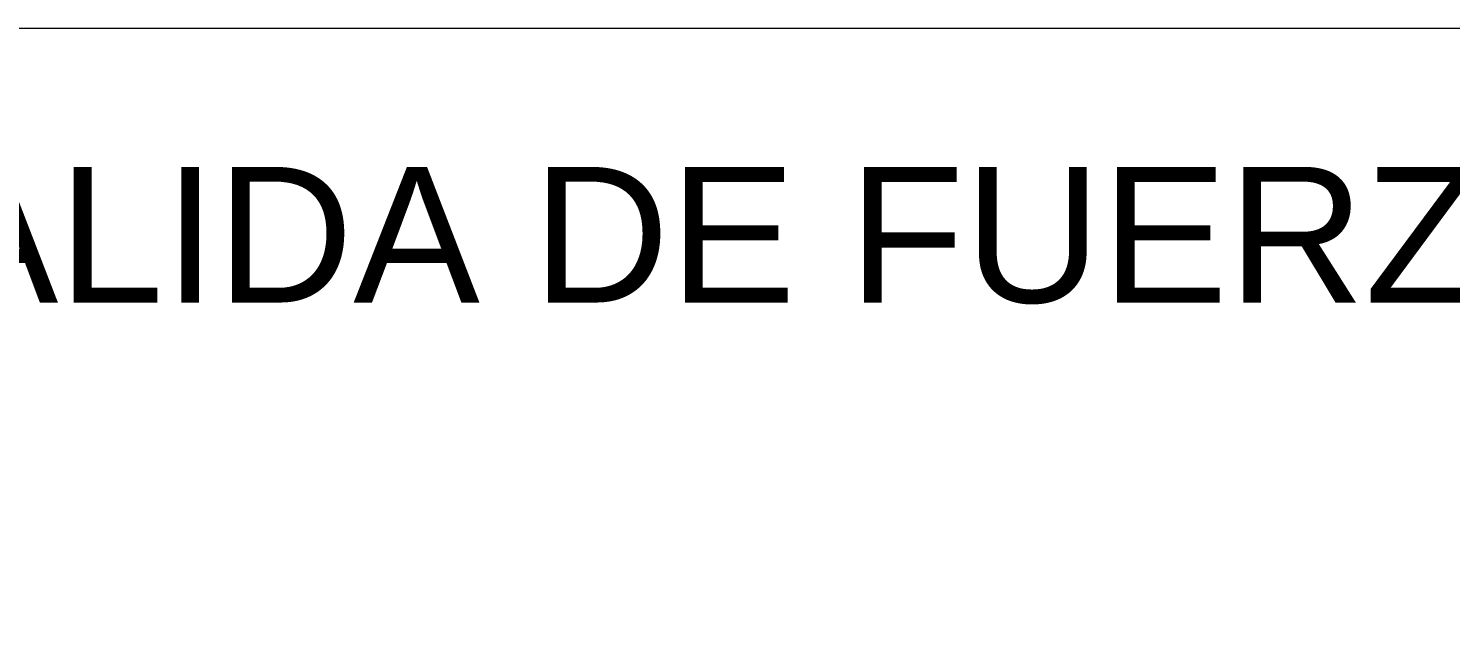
# Model space of a CAD drawing. Header units: inches. Extents: x 1693 to 10990, y 1878 to 5055.
# Drawn here: x 1929.42 to 1941.36, y 2315.22 to 2320.22 of the extents above; entities that cross this region are included whole.
import ezdxf
from ezdxf.enums import TextEntityAlignment as Align

# ---------------------------------------------------------------- set-up
doc = ezdxf.new("R2010")
doc.units = ezdxf.units.IN
doc.layers.add('AUTOS', color=2, linetype='Continuous', lineweight=20)
doc.layers.add('IE-DIAGRAMA', color=1, linetype='Continuous', lineweight=0)
doc.styles.add('SWIS', font='swisse.ttf')

msp = doc.modelspace()

# ---------------------------------------------------------------- linework, layer by layer
at = {"layer": 'IE-DIAGRAMA', "linetype": 'Continuous'}
msp.add_lwpolyline([(1910.136068396307, 2320.223619380162), (1910.13604555109, 2294.985013300718), (1949.082676095141, 2294.985013300718), (1949.082698940357, 2320.223619380162)], close=True, dxfattribs=at)

# ---------------------------------------------------------------- texts
at = {"layer": 'AUTOS', "color": 4, "lineweight": 25, "style": 'SWIS'}
msp.add_text('DETALLE PARA SALIDA DE FUERZA', height=1.139709950260462, dxfattribs=at).set_placement((1928.959479614347, 2317.920343887752), align=Align.CENTER)

doc.saveas('drawing.dxf')
